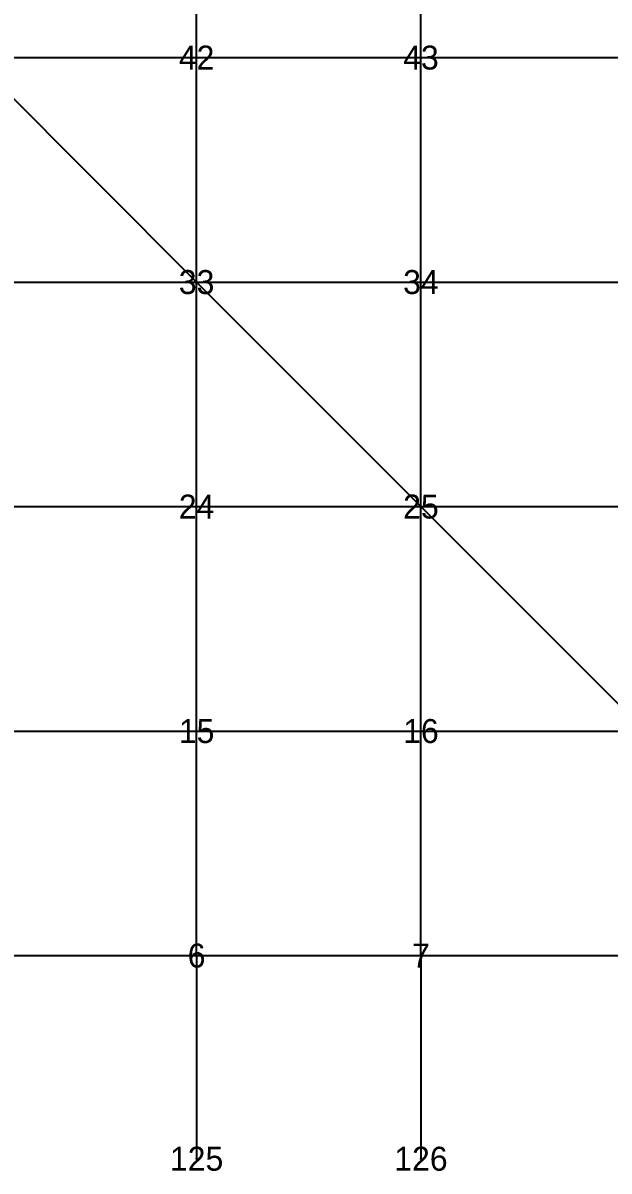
# Model space of a CAD drawing. Header units: metres. Extents: x -2.6 to 2.6, y -2.32 to 2.33.
# Drawn here: x 0.106 to 1.331, y -2.325 to 0.072 of the extents above; entities that cross this region are included whole.
import ezdxf
from ezdxf.enums import TextEntityAlignment as Align

# ---------------------------------------------------------------- set-up
doc = ezdxf.new("R2010")
doc.units = ezdxf.units.M

msp = doc.modelspace()

# ---------------------------------------------------------------- linework, layer by layer
at = {"layer": 'ASSE', "color": 253}
for p, q in [((0.46875, 0, 2.762041), (0.46875, 0.46875, 2.721847)), ((0.9375, 0, 2.639601), (0.9375, 0.46875, 2.597487)), ((0, 0, 2.80165), (0.46875, 0, 2.762041)), ((0.46875, -0.46875, 2.721847), (0, 0, 2.80165)), ((0.46875, 0, 2.762041), (0.9375, 0, 2.639601)), ((0.46875, -0.46875, 2.721847), (0.46875, 0, 2.762041)), ((0.9375, 0, 2.639601), (1.40625, 0, 2.421588)), ((0.9375, -0.46875, 2.597487), (0.9375, 0, 2.639601)), ((0, -0.46875, 2.762041), (0.46875, -0.46875, 2.721847)), ((0.46875, -0.46875, 2.721847), (0.9375, -0.46875, 2.597487)), ((0.46875, -0.9375, 2.597487), (0.46875, -0.46875, 2.721847)), ((0.9375, -0.9375, 2.466761), (0.46875, -0.46875, 2.721847)), ((0.9375, -0.46875, 2.597487), (1.40625, -0.46875, 2.375539)), ((0.9375, -0.9375, 2.466761), (0.9375, -0.46875, 2.597487)), ((0, -0.9375, 2.639601), (0.46875, -0.9375, 2.597487)), ((0.46875, -0.9375, 2.597487), (0.9375, -0.9375, 2.466761)), ((0.46875, -1.40625, 2.375539), (0.46875, -0.9375, 2.597487)), ((0.9375, -0.9375, 2.466761), (1.40625, -0.9375, 2.231555)), ((0.9375, -1.40625, 2.231555), (0.9375, -0.9375, 2.466761)), ((1.40625, -1.40625, 1.967497), (0.9375, -0.9375, 2.466761)), ((0, -1.40625, 2.421588), (0.46875, -1.40625, 2.375539)), ((0.46875, -1.40625, 2.375539), (0.9375, -1.40625, 2.231555)), ((0.46875, -1.875, 2.023178), (0.46875, -1.40625, 2.375539)), ((0.9375, -1.40625, 2.231555), (1.40625, -1.40625, 1.967497)), ((0.9375, -1.875, 1.850854), (0.9375, -1.40625, 2.231555)), ((0, -1.875, 2.077305), (0.46875, -1.875, 2.023178)), ((0.46875, -1.875, 2.023178), (0.9375, -1.875, 1.850854)), ((0.46875, -1.875, 2.023178), (0.46875, -2.299264, -0.519701)), ((0.9375, -1.875, 1.850854), (1.40625, -1.875, 1.517187)), ((0.9375, -1.875, 1.850854), (0.9375, -2.299264, -0.694682))]:
    msp.add_line(p, q, dxfattribs=at)
at = {"layer": 'ESTRADOSSO'}
for p, q in [((0.46875, 0, 2.914192), (0.46875, 0.46875, 2.876245)), ((0.9375, 0, 2.798809), (0.9375, 0.46875, 2.759277)), ((0, 0, 2.95165), (0.46875, 0, 2.914192)), ((0.46875, -0.46875, 2.876245), (0, 0, 2.95165)), ((0.46875, 0, 2.914192), (0.9375, 0, 2.798809)), ((0.46875, -0.46875, 2.876245), (0.46875, 0, 2.914192)), ((0.9375, 0, 2.798809), (1.40625, 0, 2.59513)), ((0.9375, -0.46875, 2.759277), (0.9375, 0, 2.798809)), ((0, -0.46875, 2.914192), (0.46875, -0.46875, 2.876245)), ((0.46875, -0.46875, 2.876245), (0.9375, -0.46875, 2.759277)), ((0.46875, -0.9375, 2.759277), (0.46875, -0.46875, 2.876245)), ((0.9375, -0.9375, 2.637125), (0.46875, -0.46875, 2.876245)), ((0.9375, -0.46875, 2.759277), (1.40625, -0.46875, 2.552445)), ((0.9375, -0.9375, 2.637125), (0.9375, -0.46875, 2.759277)), ((0, -0.9375, 2.798809), (0.46875, -0.9375, 2.759277)), ((0.46875, -0.9375, 2.759277), (0.9375, -0.9375, 2.637125)), ((0.46875, -1.40625, 2.552445), (0.46875, -0.9375, 2.759277)), ((0.9375, -0.9375, 2.637125), (1.40625, -0.9375, 2.419875)), ((0.9375, -1.40625, 2.419875), (0.9375, -0.9375, 2.637125)), ((1.40625, -1.40625, 2.181092), (0.9375, -0.9375, 2.637125)), ((0, -1.40625, 2.59513), (0.46875, -1.40625, 2.552445)), ((0.46875, -1.40625, 2.552445), (0.9375, -1.40625, 2.419875)), ((0.46875, -1.875, 2.230894), (0.46875, -1.40625, 2.552445)), ((0.9375, -1.40625, 2.419875), (1.40625, -1.40625, 2.181092)), ((0.9375, -1.875, 2.07791), (0.9375, -1.40625, 2.419875)), ((0, -1.875, 2.279609), (0.46875, -1.875, 2.230894)), ((0.46875, -1.875, 2.230894), (0.9375, -1.875, 2.07791)), ((0.46875, -1.875, 2.230894), (0.46875, -2.299264, 2.145137)), ((0.9375, -1.875, 2.07791), (1.40625, -1.875, 1.794178)), ((0.9375, -1.875, 2.07791), (0.9375, -2.299264, 1.986838))]:
    msp.add_line(p, q, dxfattribs=at)
at = {"layer": 'EXTERNAL_NODES'}
for p in [(0.46875, -2.299264, -3.184539), (0.9375, -2.299264, -3.376202)]:
    msp.add_point(p, dxfattribs=at)
at = {"layer": 'fz', "color": 6}
for p, q in [((0.46875, 0, 2.914192), (0.46875, 0, 3.961492)), ((0.9375, 0, 2.798809), (0.9375, 0, 3.972409)), ((0.46875, -0.46875, 2.876245), (0.46875, -0.46875, 3.964645)), ((0.9375, -0.46875, 2.759277), (0.9375, -0.46875, 3.976077)), ((0.46875, -0.9375, 2.759277), (0.46875, -0.9375, 3.976077)), ((0.9375, -0.9375, 2.637125), (0.9375, -0.9375, 3.991025)), ((0.46875, -1.40625, 2.552445), (0.46875, -1.40625, 4.004445)), ((0.9375, -1.40625, 2.419875), (0.9375, -1.40625, 4.029375)), ((0.46875, -1.875, 2.230894), (0.46875, -1.875, 3.030994)), ((0.9375, -1.875, 2.07791), (0.9375, -1.875, 2.96381)), ((0.46875, -2.299264, 2.145137), (0.46875, -2.299264, 2.145137)), ((0.9375, -2.299264, 1.986838), (0.9375, -2.299264, 1.986838))]:
    msp.add_line(p, q, dxfattribs=at)
at = {"layer": 'INTERNAL_NODES'}
for p in [(0.46875, 0, 2.60989), (0.9375, 0, 2.480392), (0.46875, -0.46875, 2.567449), (0.9375, -0.46875, 2.435696), (0.46875, -0.9375, 2.435696), (0.9375, -0.9375, 2.296397), (0.46875, -1.40625, 2.198632), (0.9375, -1.40625, 2.043234), (0.46875, -1.875, 1.815461), (0.9375, -1.875, 1.623798)]:
    msp.add_point(p, dxfattribs=at)
at = {"layer": 'INTRADOSSO'}
for p, q in [((0.46875, 0, 2.60989), (0.46875, 0.46875, 2.567449)), ((0.9375, 0, 2.480392), (0.9375, 0.46875, 2.435696)), ((0, 0, 2.65165), (0.46875, 0, 2.60989)), ((0.46875, -0.46875, 2.567449), (0, 0, 2.65165)), ((0.46875, 0, 2.60989), (0.9375, 0, 2.480392)), ((0.46875, -0.46875, 2.567449), (0.46875, 0, 2.60989)), ((0.9375, 0, 2.480392), (1.40625, 0, 2.248046)), ((0.9375, -0.46875, 2.435696), (0.9375, 0, 2.480392)), ((0, -0.46875, 2.60989), (0.46875, -0.46875, 2.567449)), ((0.46875, -0.46875, 2.567449), (0.9375, -0.46875, 2.435696)), ((0.46875, -0.9375, 2.435696), (0.46875, -0.46875, 2.567449)), ((0.9375, -0.9375, 2.296397), (0.46875, -0.46875, 2.567449)), ((0.9375, -0.46875, 2.435696), (1.40625, -0.46875, 2.198632)), ((0.9375, -0.9375, 2.296397), (0.9375, -0.46875, 2.435696)), ((0, -0.9375, 2.480392), (0.46875, -0.9375, 2.435696)), ((0.46875, -0.9375, 2.435696), (0.9375, -0.9375, 2.296397)), ((0.46875, -1.40625, 2.198632), (0.46875, -0.9375, 2.435696)), ((0.9375, -0.9375, 2.296397), (1.40625, -0.9375, 2.043234)), ((0.9375, -1.40625, 2.043234), (0.9375, -0.9375, 2.296397)), ((1.40625, -1.40625, 1.753902), (0.9375, -0.9375, 2.296397)), ((0, -1.40625, 2.248046), (0.46875, -1.40625, 2.198632)), ((0.46875, -1.40625, 2.198632), (0.9375, -1.40625, 2.043234)), ((0.46875, -1.875, 1.815461), (0.46875, -1.40625, 2.198632)), ((0.9375, -1.40625, 2.043234), (1.40625, -1.40625, 1.753902)), ((0.9375, -1.875, 1.623798), (0.9375, -1.40625, 2.043234)), ((0, -1.875, 1.875), (0.46875, -1.875, 1.815461)), ((0.46875, -1.875, 1.815461), (0.9375, -1.875, 1.623798)), ((0.46875, -1.875, 1.815461), (0.46875, -2.299264, -3.184539)), ((0.9375, -1.875, 1.623798), (1.40625, -1.875, 1.240196)), ((0.9375, -1.875, 1.623798), (0.9375, -2.299264, -3.376202))]:
    msp.add_line(p, q, dxfattribs=at)
at = {"layer": 'MAXSPINTA', "color": 41, "ltscale": 12.38546}
msp.add_line((0.46875, 0, 2.662255), (0.46875, 0.46875, 2.60892), dxfattribs=at)
at = {"layer": 'MAXSPINTA', "color": 41, "ltscale": 12.380636}
msp.add_line((0.9375, 0, 2.620828), (0.9375, 0.46875, 2.569144), dxfattribs=at)
at = {"layer": 'MAXSPINTA', "color": 21, "ltscale": 6.154603}
msp.add_line((0, 0, 2.65165), (0.46875, 0, 2.662255), dxfattribs=at)
at = {"layer": 'MAXSPINTA', "color": 61, "ltscale": 18.497913}
msp.add_line((0.46875, -0.46875, 2.608631), (0, 0, 2.65165), dxfattribs=at)
at = {"layer": 'MAXSPINTA', "color": 21, "ltscale": 6.177011}
msp.add_line((0.46875, 0, 2.662255), (0.9375, 0, 2.620828), dxfattribs=at)
at = {"layer": 'MAXSPINTA', "color": 41, "ltscale": 12.386321}
msp.add_line((0.46875, -0.46875, 2.608631), (0.46875, 0, 2.662255), dxfattribs=at)
at = {"layer": 'MAXSPINTA', "color": 21, "ltscale": 6.39238}
msp.add_line((0.9375, 0, 2.620828), (1.40625, 0, 2.488817), dxfattribs=at)
at = {"layer": 'MAXSPINTA', "color": 41, "ltscale": 12.381647}
msp.add_line((0.9375, -0.46875, 2.568793), (0.9375, 0, 2.620828), dxfattribs=at)
at = {"layer": 'MAXSPINTA', "color": 21, "ltscale": 6.211454}
msp.add_line((0, -0.46875, 2.673381), (0.46875, -0.46875, 2.608631), dxfattribs=at)
at = {"layer": 'MAXSPINTA', "color": 21, "ltscale": 6.175209}
msp.add_line((0.46875, -0.46875, 2.608631), (0.9375, -0.46875, 2.568793), dxfattribs=at)
at = {"layer": 'MAXSPINTA', "color": 41, "ltscale": 12.344383}
msp.add_line((0.46875, -0.9375, 2.571607), (0.46875, -0.46875, 2.608631), dxfattribs=at)
at = {"layer": 'MAXSPINTA', "color": 61, "ltscale": 19.286567}
msp.add_line((0.9375, -0.9375, 2.407926), (0.46875, -0.46875, 2.608631), dxfattribs=at)
at = {"layer": 'MAXSPINTA', "color": 21, "ltscale": 6.38938}
msp.add_line((0.9375, -0.46875, 2.568793), (1.40625, -0.46875, 2.437627), dxfattribs=at)
at = {"layer": 'MAXSPINTA', "color": 41, "ltscale": 13.010568}
msp.add_line((0.9375, -0.9375, 2.407926), (0.9375, -0.46875, 2.568793), dxfattribs=at)
at = {"layer": 'MAXSPINTA', "color": 21, "ltscale": 6.195444}
msp.add_line((0, -0.9375, 2.626742), (0.46875, -0.9375, 2.571607), dxfattribs=at)
at = {"layer": 'MAXSPINTA', "color": 41, "ltscale": 6.517366}
msp.add_line((0.46875, -0.9375, 2.571607), (0.9375, -0.9375, 2.407926), dxfattribs=at)
at = {"layer": 'MAXSPINTA', "color": 41, "ltscale": 12.822701}
msp.add_line((0.46875, -1.40625, 2.43436), (0.46875, -0.9375, 2.571607), dxfattribs=at)
at = {"layer": 'MAXSPINTA', "color": 21, "ltscale": 6.378971}
msp.add_line((0.9375, -0.9375, 2.407926), (1.40625, -0.9375, 2.279734), dxfattribs=at)
at = {"layer": 'MAXSPINTA', "color": 41, "ltscale": 12.770871}
msp.add_line((0.9375, -1.40625, 2.277879), (0.9375, -0.9375, 2.407926), dxfattribs=at)
at = {"layer": 'MAXSPINTA', "color": 61, "ltscale": 21.683347}
msp.add_line((1.40625, -1.40625, 1.999359), (0.9375, -0.9375, 2.407926), dxfattribs=at)
at = {"layer": 'MAXSPINTA', "color": 21, "ltscale": 6.190315}
msp.add_line((0, -1.40625, 2.485969), (0.46875, -1.40625, 2.43436), dxfattribs=at)
at = {"layer": 'MAXSPINTA', "color": 41, "ltscale": 6.486931}
msp.add_line((0.46875, -1.40625, 2.43436), (0.9375, -1.40625, 2.277879), dxfattribs=at)
at = {"layer": 'MAXSPINTA', "color": 41, "ltscale": 14.190659}
msp.add_line((0.46875, -1.875, 2.165189), (0.46875, -1.40625, 2.43436), dxfattribs=at)
at = {"layer": 'MAXSPINTA', "color": 41, "ltscale": 7.157355}
msp.add_line((0.9375, -1.40625, 2.277879), (1.40625, -1.40625, 1.999359), dxfattribs=at)
at = {"layer": 'MAXSPINTA', "color": 41, "ltscale": 14.24606}
msp.add_line((0.9375, -1.875, 2.004495), (0.9375, -1.40625, 2.277879), dxfattribs=at)
at = {"layer": 'MAXSPINTA', "color": 101, "ltscale": 40.093965}
msp.add_line((0, -1.875, 2.218203), (0.46875, -1.875, 2.165189), dxfattribs=at)
at = {"layer": 'MAXSPINTA', "color": 101, "ltscale": 42.115987}
msp.add_line((0.46875, -1.875, 2.165189), (0.9375, -1.875, 2.004495), dxfattribs=at)
at = {"layer": 'MAXSPINTA', "color": 41, "ltscale": 12.319794}
msp.add_line((0.46875, -1.875, 2.165189), (0.46875, -2.299264, 2.145137), dxfattribs=at)
at = {"layer": 'MAXSPINTA', "color": 121, "ltscale": 46.140873}
msp.add_line((0.9375, -1.875, 2.004495), (1.40625, -1.875, 1.730638), dxfattribs=at)
at = {"layer": 'MAXSPINTA', "color": 41, "ltscale": 12.31671}
msp.add_line((0.9375, -1.875, 2.004495), (0.9375, -2.299264, 1.986838), dxfattribs=at)
at = {"layer": 'MEDIONETWORK', "color": 41, "ltscale": 9.388495}
msp.add_line((0.46875, 0, 2.732683), (0.46875, 0.46875, 2.660403), dxfattribs=at)
at = {"layer": 'MEDIONETWORK', "color": 41, "ltscale": 9.380622}
msp.add_line((0.9375, 0, 2.68751), (0.9375, 0.46875, 2.617887), dxfattribs=at)
at = {"layer": 'MEDIONETWORK', "color": 21, "ltscale": 4.642585}
msp.add_line((0, 0, 2.715356), (0.46875, 0, 2.732683), dxfattribs=at)
at = {"layer": 'MEDIONETWORK', "color": 41, "ltscale": 13.966944}
msp.add_line((0.46875, -0.46875, 2.659855), (0, 0, 2.715356), dxfattribs=at)
at = {"layer": 'MEDIONETWORK', "color": 21, "ltscale": 4.66091}
msp.add_line((0.46875, 0, 2.732683), (0.9375, 0, 2.68751), dxfattribs=at)
at = {"layer": 'MEDIONETWORK', "color": 41, "ltscale": 9.390156}
msp.add_line((0.46875, -0.46875, 2.659855), (0.46875, 0, 2.732683), dxfattribs=at)
at = {"layer": 'MEDIONETWORK', "color": 21, "ltscale": 4.904502}
msp.add_line((0.9375, 0, 2.68751), (1.40625, 0, 2.526803), dxfattribs=at)
at = {"layer": 'MEDIONETWORK', "color": 41, "ltscale": 9.38242}
msp.add_line((0.9375, -0.46875, 2.617272), (0.9375, 0, 2.68751), dxfattribs=at)
at = {"layer": 'MEDIONETWORK', "color": 21, "ltscale": 4.705208}
msp.add_line((0, -0.46875, 2.739077), (0.46875, -0.46875, 2.659855), dxfattribs=at)
at = {"layer": 'MEDIONETWORK', "color": 21, "ltscale": 4.65852}
msp.add_line((0.46875, -0.46875, 2.659855), (0.9375, -0.46875, 2.617272), dxfattribs=at)
at = {"layer": 'MEDIONETWORK', "color": 41, "ltscale": 9.35003}
msp.add_line((0.46875, -0.9375, 2.601675), (0.46875, -0.46875, 2.659855), dxfattribs=at)
at = {"layer": 'MEDIONETWORK', "color": 41, "ltscale": 14.945743}
msp.add_line((0.9375, -0.9375, 2.400473), (0.46875, -0.46875, 2.659855), dxfattribs=at)
at = {"layer": 'MEDIONETWORK', "color": 21, "ltscale": 4.899891}
msp.add_line((0.9375, -0.46875, 2.617272), (1.40625, -0.46875, 2.458007), dxfattribs=at)
at = {"layer": 'MEDIONETWORK', "color": 41, "ltscale": 10.223195}
msp.add_line((0.9375, -0.9375, 2.400473), (0.9375, -0.46875, 2.617272), dxfattribs=at)
at = {"layer": 'MEDIONETWORK', "color": 21, "ltscale": 4.682074}
msp.add_line((0, -0.9375, 2.665387), (0.46875, -0.9375, 2.601675), dxfattribs=at)
at = {"layer": 'MEDIONETWORK', "color": 21, "ltscale": 5.04874}
msp.add_line((0.46875, -0.9375, 2.601675), (0.9375, -0.9375, 2.400473), dxfattribs=at)
at = {"layer": 'MEDIONETWORK', "color": 41, "ltscale": 10.044658}
msp.add_line((0.46875, -1.40625, 2.407338), (0.46875, -0.9375, 2.601675), dxfattribs=at)
at = {"layer": 'MEDIONETWORK', "color": 21, "ltscale": 4.887928}
msp.add_line((0.9375, -0.9375, 2.400473), (1.40625, -0.9375, 2.245006), dxfattribs=at)
at = {"layer": 'MEDIONETWORK', "color": 41, "ltscale": 9.902871}
msp.add_line((0.9375, -1.40625, 2.225691), (0.9375, -0.9375, 2.400473), dxfattribs=at)
at = {"layer": 'MEDIONETWORK', "color": 61, "ltscale": 17.892131}
msp.add_line((1.40625, -1.40625, 1.864968), (0.9375, -0.9375, 2.400473), dxfattribs=at)
at = {"layer": 'MEDIONETWORK', "color": 21, "ltscale": 4.665798}
msp.add_line((0, -1.40625, 2.457322), (0.46875, -1.40625, 2.407338), dxfattribs=at)
at = {"layer": 'MEDIONETWORK', "color": 21, "ltscale": 4.975665}
msp.add_line((0.46875, -1.40625, 2.407338), (0.9375, -1.40625, 2.225691), dxfattribs=at)
at = {"layer": 'MEDIONETWORK', "color": 41, "ltscale": 11.858168}
msp.add_line((0.46875, -1.875, 2.034325), (0.46875, -1.40625, 2.407338), dxfattribs=at)
at = {"layer": 'MEDIONETWORK', "color": 21, "ltscale": 5.854217}
msp.add_line((0.9375, -1.40625, 2.225691), (1.40625, -1.40625, 1.864968), dxfattribs=at)
at = {"layer": 'MEDIONETWORK', "color": 41, "ltscale": 11.654726}
msp.add_line((0.9375, -1.875, 1.869418), (0.9375, -1.40625, 2.225691), dxfattribs=at)
at = {"layer": 'MEDIONETWORK', "color": 81, "ltscale": 30.092667}
msp.add_line((0, -1.875, 2.062212), (0.46875, -1.875, 2.034325), dxfattribs=at)
at = {"layer": 'MEDIONETWORK', "color": 81, "ltscale": 31.844265}
msp.add_line((0.46875, -1.875, 2.034325), (0.9375, -1.875, 1.869418), dxfattribs=at)
at = {"layer": 'MEDIONETWORK', "color": 41, "ltscale": 9.365322}
msp.add_line((0.46875, -1.875, 2.034325), (0.46875, -2.299264, 1.976262), dxfattribs=at)
at = {"layer": 'MEDIONETWORK', "color": 101, "ltscale": 37.055046}
msp.add_line((0.9375, -1.875, 1.869418), (1.40625, -1.875, 1.530869), dxfattribs=at)
at = {"layer": 'MEDIONETWORK', "color": 41, "ltscale": 9.346458}
msp.add_line((0.9375, -1.875, 1.869418), (0.9375, -2.299264, 1.920733), dxfattribs=at)
at = {"layer": 'MINSPINTA', "color": 41, "ltscale": 7.571267}
msp.add_line((0.46875, 0, 2.795697), (0.46875, 0.46875, 2.701133), dxfattribs=at)
at = {"layer": 'MINSPINTA', "color": 41, "ltscale": 7.558725}
msp.add_line((0.9375, 0, 2.761285), (0.9375, 0.46875, 2.670811), dxfattribs=at)
at = {"layer": 'MINSPINTA', "color": 21, "ltscale": 3.717443}
msp.add_line((0, 0, 2.767794), (0.46875, 0, 2.795697), dxfattribs=at)
at = {"layer": 'MINSPINTA', "color": 41, "ltscale": 11.189105}
msp.add_line((0.46875, -0.46875, 2.700932), (0, 0, 2.767794), dxfattribs=at)
at = {"layer": 'MINSPINTA', "color": 21, "ltscale": 3.720861}
msp.add_line((0.46875, 0, 2.795697), (0.9375, 0, 2.761285), dxfattribs=at)
at = {"layer": 'MINSPINTA', "color": 41, "ltscale": 7.571899}
msp.add_line((0.46875, -0.46875, 2.700932), (0.46875, 0, 2.795697), dxfattribs=at)
at = {"layer": 'MINSPINTA', "color": 21, "ltscale": 3.937104}
msp.add_line((0.9375, 0, 2.761285), (1.40625, 0, 2.59513), dxfattribs=at)
at = {"layer": 'MINSPINTA', "color": 41, "ltscale": 7.559506}
msp.add_line((0.9375, -0.46875, 2.670552), (0.9375, 0, 2.761285), dxfattribs=at)
at = {"layer": 'MINSPINTA', "color": 21, "ltscale": 3.776509}
msp.add_line((0, -0.46875, 2.789483), (0.46875, -0.46875, 2.700932), dxfattribs=at)
at = {"layer": 'MINSPINTA', "color": 21, "ltscale": 3.71866}
msp.add_line((0.46875, -0.46875, 2.700932), (0.9375, -0.46875, 2.670552), dxfattribs=at)
at = {"layer": 'MINSPINTA', "color": 41, "ltscale": 7.568468}
msp.add_line((0.46875, -0.9375, 2.607265), (0.46875, -0.46875, 2.700932), dxfattribs=at)
at = {"layer": 'MINSPINTA', "color": 41, "ltscale": 12.299407}
msp.add_line((0.9375, -0.9375, 2.389574), (0.46875, -0.46875, 2.700932), dxfattribs=at)
at = {"layer": 'MINSPINTA', "color": 21, "ltscale": 3.926851}
msp.add_line((0.9375, -0.46875, 2.670552), (1.40625, -0.46875, 2.508315), dxfattribs=at)
at = {"layer": 'MINSPINTA', "color": 41, "ltscale": 8.652952}
msp.add_line((0.9375, -0.9375, 2.389574), (0.9375, -0.46875, 2.670552), dxfattribs=at)
at = {"layer": 'MINSPINTA', "color": 21, "ltscale": 3.754239}
msp.add_line((0, -0.9375, 2.679136), (0.46875, -0.9375, 2.607265), dxfattribs=at)
at = {"layer": 'MINSPINTA', "color": 21, "ltscale": 4.091522}
msp.add_line((0.46875, -0.9375, 2.607265), (0.9375, -0.9375, 2.389574), dxfattribs=at)
at = {"layer": 'MINSPINTA', "color": 41, "ltscale": 8.620173}
msp.add_line((0.46875, -1.40625, 2.330336), (0.46875, -0.9375, 2.607265), dxfattribs=at)
at = {"layer": 'MINSPINTA', "color": 21, "ltscale": 3.897409}
msp.add_line((0.9375, -0.9375, 2.389574), (1.40625, -0.9375, 2.239091), dxfattribs=at)
at = {"layer": 'MINSPINTA', "color": 41, "ltscale": 8.470049}
msp.add_line((0.9375, -1.40625, 2.131785), (0.9375, -0.9375, 2.389574), dxfattribs=at)
at = {"layer": 'MINSPINTA', "color": 41, "ltscale": 15.400182}
msp.add_line((1.40625, -1.40625, 1.755938), (0.9375, -0.9375, 2.389574), dxfattribs=at)
at = {"layer": 'MINSPINTA', "color": 21, "ltscale": 3.744373}
msp.add_line((0, -1.40625, 2.393402), (0.46875, -1.40625, 2.330336), dxfattribs=at)
at = {"layer": 'MINSPINTA', "color": 21, "ltscale": 4.030112}
msp.add_line((0.46875, -1.40625, 2.330336), (0.9375, -1.40625, 2.131785), dxfattribs=at)
at = {"layer": 'MINSPINTA', "color": 41, "ltscale": 11.024439}
msp.add_line((0.46875, -1.875, 1.815461), (0.46875, -1.40625, 2.330336), dxfattribs=at)
at = {"layer": 'MINSPINTA', "color": 21, "ltscale": 4.756512}
msp.add_line((0.9375, -1.40625, 2.131785), (1.40625, -1.40625, 1.755938), dxfattribs=at)
at = {"layer": 'MINSPINTA', "color": 41, "ltscale": 10.944044}
msp.add_line((0.9375, -1.875, 1.623798), (0.9375, -1.40625, 2.131785), dxfattribs=at)
at = {"layer": 'MINSPINTA', "color": 61, "ltscale": 24.220422}
msp.add_line((0, -1.875, 1.875), (0.46875, -1.875, 1.815461), dxfattribs=at)
at = {"layer": 'MINSPINTA', "color": 81, "ltscale": 25.958285}
msp.add_line((0.46875, -1.875, 1.815461), (0.9375, -1.875, 1.623798), dxfattribs=at)
at = {"layer": 'MINSPINTA', "color": 41, "ltscale": 8.453236}
msp.add_line((0.46875, -1.875, 1.815461), (0.46875, -2.299264, 1.584138), dxfattribs=at)
at = {"layer": 'MINSPINTA', "color": 81, "ltscale": 31.047347}
msp.add_line((0.9375, -1.875, 1.623798), (1.40625, -1.875, 1.240198), dxfattribs=at)
at = {"layer": 'MINSPINTA', "color": 41, "ltscale": 7.511485}
msp.add_line((0.9375, -1.875, 1.623798), (0.9375, -2.299264, 1.557623), dxfattribs=at)

# ---------------------------------------------------------------- texts
at = {"layer": 'ID-NODES'}
for s, p in [('42', (0.46875, 0, 2.60989)), ('43', (0.9375, 0, 2.480392)), ('33', (0.46875, -0.46875, 2.567449)), ('34', (0.9375, -0.46875, 2.435696)), ('24', (0.46875, -0.9375, 2.435696)), ('25', (0.9375, -0.9375, 2.296397)), ('15', (0.46875, -1.40625, 2.198632)), ('16', (0.9375, -1.40625, 2.043234)), ('6', (0.46875, -1.875, 1.815461)), ('7', (0.9375, -1.875, 1.623798)), ('125', (0.46875, -2.299264, -3.184539)), ('126', (0.9375, -2.299264, -3.376202))]:
    msp.add_text(s, height=0.05, dxfattribs=at).set_placement(p, align=Align.MIDDLE_CENTER)

doc.saveas('drawing.dxf')
